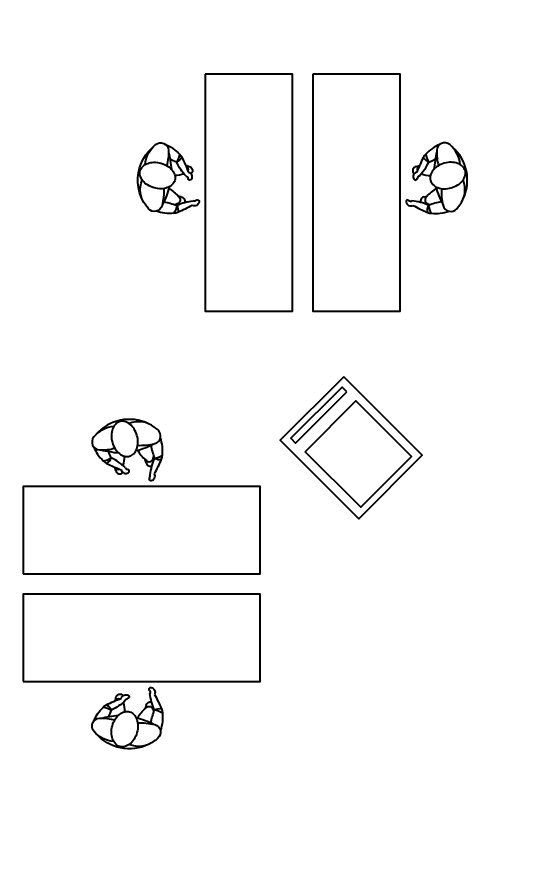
# Model space of a CAD drawing. Extents: x -5598 to 26293, y -3808 to 13850.
# Drawn here: x -1886 to -1471, y 10922 to 11594 of the extents above; entities that cross this region are included whole.
import ezdxf

# ---------------------------------------------------------------- set-up
doc = ezdxf.new("R2010")
doc.units = 0
doc.header["$LTSCALE"] = 100
doc.header["$MEASUREMENT"] = 0
doc.layers.add('OLCU DIS', color=7, linetype='Continuous')
doc.layers.add('TEFRIS', color=7, linetype='Continuous')
doc.styles.add('olcu', font='romans.shx', dxfattribs={"width": 0.5})
doc.dimstyles.new('1-200', dxfattribs={"dimtxt": 40, "dimasz": 2, "dimexe": 0, "dimexo": 0, "dimgap": 10, "dimtad": 1, "dimdec": 4, "dimrnd": 0.1, "dimzin": 9, "dimdsep": 46, "dimtxsty": 'olcu', "dimblk1": 'SOL', "dimblk2": 'SAG', "dimsah": 1, "dimcen": 0, "dimse1": 1, "dimse2": 1, "dimclre": 13, "dimadec": 0, "dimazin": 0, "dimtfac": 1, "dimtdec": 4, "dimtix": 1, "dimtmove": 2, "dimatfit": 2, "dimldrblk": 'SOL', "dimfxl": 0, "dimtolj": 1, "dimarcsym": 0})

# ---------------------------------------------------------------- blocks, each defined once
blk = doc.blocks.new('UOMO1')
at = {"color": 0}
for p, q in [((-13.84, -22.26), (-13.86, -19.55)), ((-6.99, -20.37), (-6.93, -19.84)), ((11.3, -22.95), (11.29, -20.34)), ((18.03, -22.06), (18.22, -20.53))]:
    blk.add_line(p, q, dxfattribs=at)
blk.add_lwpolyline([(10.21, -0.03, 0.071851), (9.41, 5.67, 0.083199), (7.24, 10.16, 0.106688), (3.48, 13.61, 0.154342), (0, 14.4, 0.132444), (-3.73, 13.41, 0.106688), (-7.27, 10.21, 0.083199), (-9.46, 5.73, 0.071851), (-10.3, 0.03, 0.071851), (-9.5, -5.67, 0.083199), (-7.33, -10.16, 0.106688), (-3.82, -13.38, 0.132444), (-0.09, -14.4, 0.132444), (3.64, -13.41, 0.106688), (7.17, -10.21, 0.083199), (9.37, -5.73, 0.071851)], format="xyb", close=True, dxfattribs=at)
for centre, radius, start, end in [((-1.84, -19.82), 35.28, 48.11709, 123.28872), ((-19.84, 3.1), 6.34, 124.291, 251.13072), ((-10.29, -10.9), 23.29, 78.71686, 124.291), ((8.85, -9.57), 20.54, 36.31101, 96.00061), ((4.82, 3.92), 30.73, 185.80324, 211.48861), ((-1.84, -19.82), 35.28, 33.62111, 39.43765), ((-9.6, 33.05), 37.99, 251.13072, 269.85476), ((70.77, 171.4), 197.21, 242.32381, 246.53801), ((-122.01, -23.86), 108.14, 6.50104, 9.40157), ((22.26, -3.8), 6.34, 268.37943, 33.62111), ((-18.91, 0.35), 12.73, 258.13328, 289.95289), ((-14.56, -9.26), 7.41, 202.79846, 228.81028), ((-21.55, -6.36), 8.74, 283.97796, 323.02364), ((-45.9, -46.34), 46.77, 31.09981, 47.94016), ((-21.16, -9.46), 17.61, 322.67142, 347.41702), ((8.44, 44.83), 56.4, 267.59739, 283.28603), ((34.96, -4.58), 28.43, 194.13291, 214.57986), ((23.41, 37), 47.15, 251.68944, 268.37943), ((126.65, -16.93), 108.14, 176.65757, 182.34256), ((-2.94, -8.98), 30.73, 337.35499, 3.68256), ((119.57, 144), 211.07, 228.81028, 232.30104), ((-10.49, -19.09), 3.25, 190.79835, 272.05732), ((3.99, -10.15), 17.61, 317.92401, 325.77795), ((-10.57, -22.77), 3.31, 171.1343, 304.73688), ((-5.59, -23.09), 3.92, 178.83103, 283.39297), ((-3.69, -22.2), 2.16, 179.37614, 248.19785), ((-5.01, -25.52), 1.41, 283.39297, 68.38656), ((14.58, -23.46), 3.31, 171.1343, 273.92181), ((14.65, -19.77), 3.25, 196.95036, 317.92401), ((54.9, -50.85), 46.77, 140.90344, 157.74378), ((-137.86, 111.79), 211.07, 316.54256, 320.03331), ((21.05, -8.86), 12.73, 258.89071, 290.06752), ((24.69, -15.08), 8.74, 225.81996, 264.86564), ((18.23, -19.03), 7.41, 320.03331, 346.04513), ((9.48, -33.49), 2.16, 300.64575, 9.46745), ((11.5, -34.07), 3.92, 265.45063, 10.01256), ((11.3, -36.56), 1.41, 120.45704, 265.45063)]:
    blk.add_arc(centre, radius, start, end, dxfattribs=at)
blk = doc.blocks.new('CAMASIRHANE-L.61')
at = {"color": 0}
for points in [[(36, 0), (-36, 0), (-36, -89), (36, -89)], [(29.25, -10.27), (29.25, -4.94), (-28.79, -4.94), (-28.79, -10.27)], [(-28.26, -20.66), (29.25, -20.66), (29.25, -83.53), (-28.26, -83.53)]]:
    blk.add_lwpolyline(points, close=True, dxfattribs=at)
blk = doc.blocks.new('SOL')
at = {"color": 0}
for p, q in [((0, 30), (0, -6.96)), ((7.58, 0), (-6.97, 0))]:
    blk.add_line(p, q, dxfattribs=at)
blk.add_circle((0, 0), 3, dxfattribs=at)
blk = doc.blocks.new('SAG')
at = {"color": 0}
for p, q in [((0, -30), (0, 6.96)), ((7.58, 0), (-6.97, 0))]:
    blk.add_line(p, q, dxfattribs=at)
blk.add_circle((0, 0), 3, dxfattribs=at)
blk = doc.blocks.new('*D370')
at = {"layer": 'OLCU DIS', "color": 0, "lineweight": -2, "transparency": 16777216}
blk.add_line((-2758, 12775), (-212, 12775), dxfattribs=at)
at = {"layer": 'OLCU DIS', "color": 0, "lineweight": -2, "transparency": 16777216, "xscale": 2, "yscale": 2, "zscale": 2, "rotation": 180}
blk.add_blockref('SOL', (-2760, 12775), dxfattribs=at)
at = {"layer": 'OLCU DIS', "color": 0, "lineweight": -2, "transparency": 16777216, "xscale": 2, "yscale": 2, "zscale": 2}
blk.add_blockref('SAG', (-210, 12775), dxfattribs=at)
at = {"layer": 'OLCU DIS', "color": 0, "transparency": 16777216, "insert": (-996.78, 12805), "char_height": 40, "attachment_point": 5, "style": 'olcu'}
blk.add_mtext('\\A1;2550', dxfattribs=at)

msp = doc.modelspace()

# ---------------------------------------------------------------- linework, layer by layer
at = {"layer": 'TEFRIS', "color": 11}
for points in [[(-1735.29501, 11547.7266), (-1735.29501, 11357.7266), (-1665.29501, 11357.7266), (-1665.29501, 11547.7266), (-1735.29501, 11547.7266)], [(-1648.86855, 11547.7266), (-1648.86855, 11357.7266), (-1578.86855, 11357.7266), (-1578.86855, 11547.7266), (-1648.86855, 11547.7266)], [(-1881.07924, 11147.08791), (-1691.07924, 11147.08791), (-1691.07924, 11217.08791), (-1881.07924, 11217.08791), (-1881.07924, 11147.08791)], [(-1881.07924, 11060.66145), (-1691.07924, 11060.66145), (-1691.07924, 11130.66145), (-1881.07924, 11130.66145), (-1881.07924, 11060.66145)]]:
    msp.add_lwpolyline(points, dxfattribs=at)

# ---------------------------------------------------------------- block references
at = {"layer": 'TEFRIS', "color": 11, "xscale": -1}
for p, rotation in [((-1773.42694, 11466.3217, 85), 74.09740012959415), ((-1799.67434, 11022.52951, 85), 164.0974001295941)]:
    msp.add_blockref('UOMO1', p, dxfattribs=dict(at, rotation=rotation))
at = {"layer": 'TEFRIS', "color": 11}
for name, p, rotation in [('UOMO1', (-1540.73661, 11466.3217, 85), 285.9025998704059), ('CAMASIRHANE-L.61', (-1649.61005, 11279.54408), 45), ('UOMO1', (-1799.67434, 11255.21985, 85), 15.90259987040585)]:
    msp.add_blockref(name, p, dxfattribs=dict(at, rotation=rotation))

# ---------------------------------------------------------------- dimensions: what is measured, and where the dimension line sits
at = {"layer": 'OLCU DIS', "color": 7}
dim = msp.add_linear_dim(base=(-210, 12775), p1=(-2760, 10060), p2=(-210, 12350), dimstyle='1-200', dxfattribs=at)
dim.commit()
dim.dimension.update_dxf_attribs({"geometry": '*D370', "text_midpoint": (-996.77721, 12805), "dimtype": 160})

doc.saveas('drawing.dxf')
